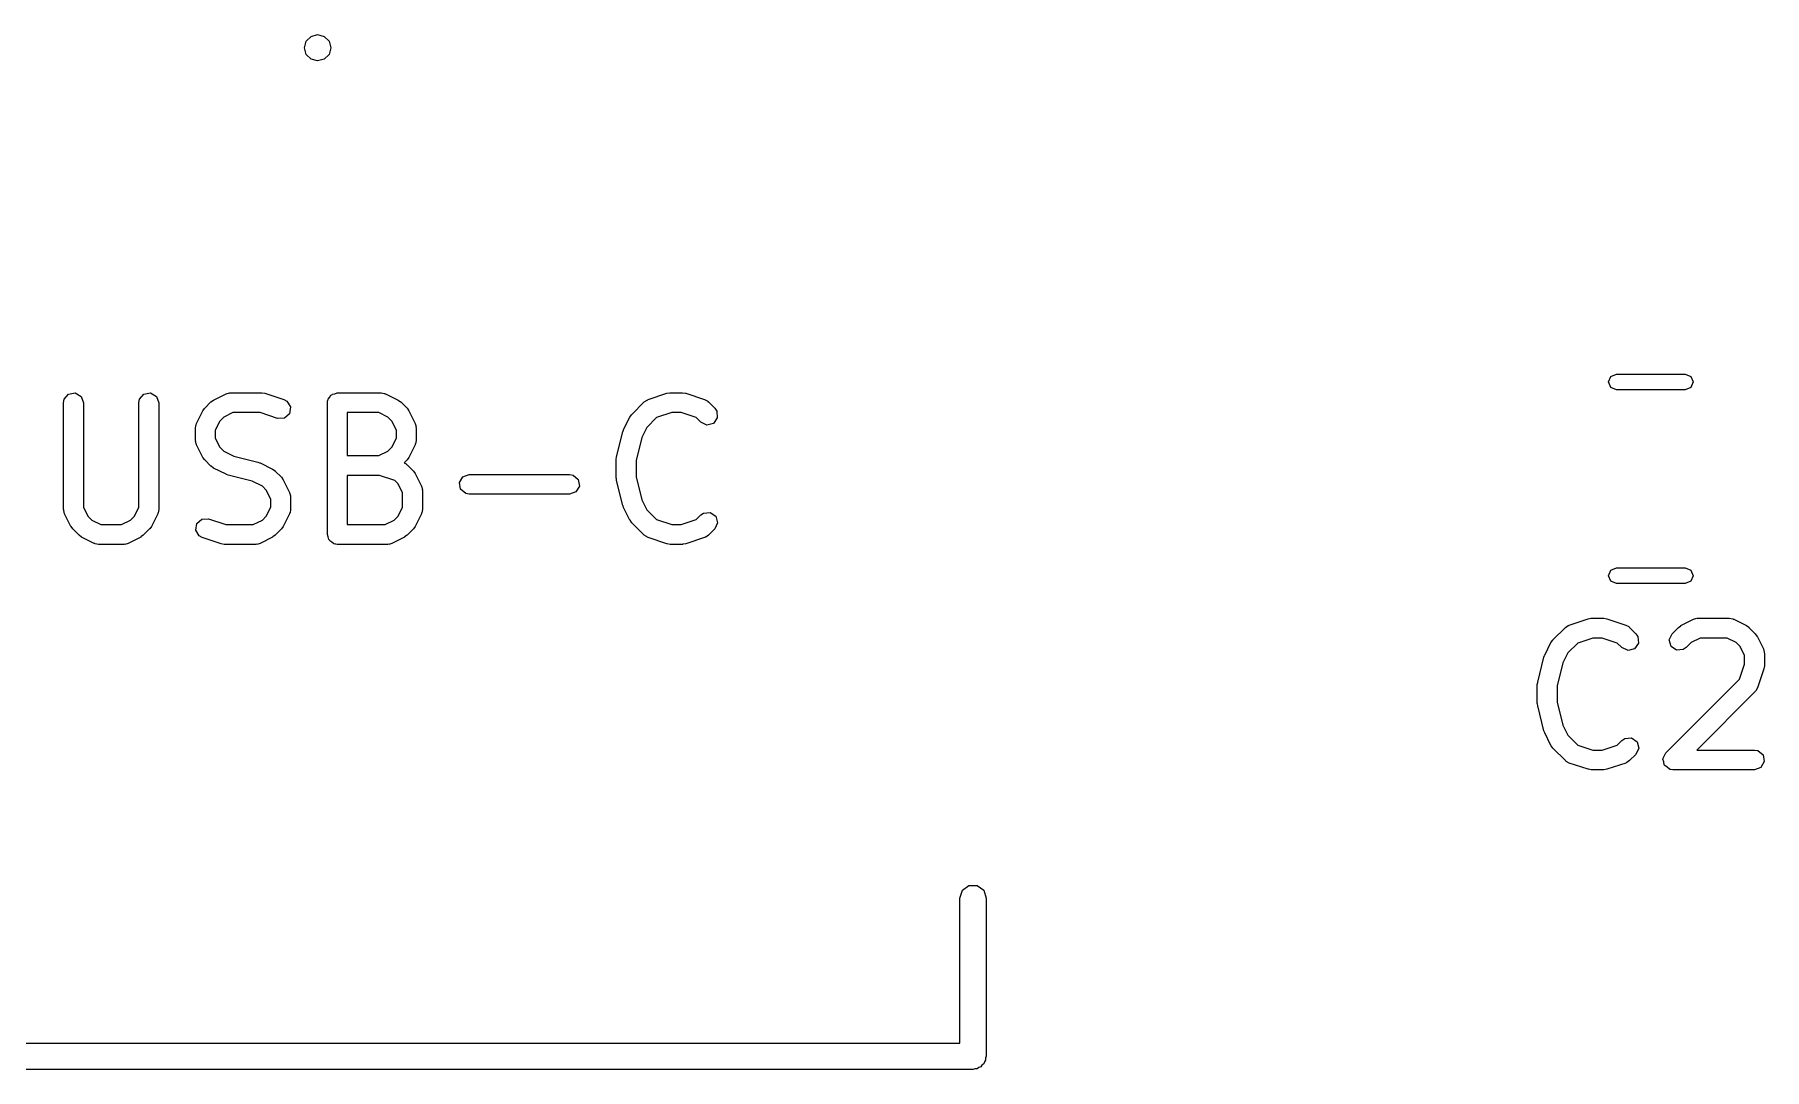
# Model space of a CAD drawing. Extents: x 89.2 to 114.3, y -90.3 to -50.9.
# Drawn here: x 98.95 to 112.07, y -90.28 to -82.43 of the extents above; entities that cross this region are included whole.
import ezdxf

# ---------------------------------------------------------------- set-up
doc = ezdxf.new("R2010")
doc.units = 0
doc.layers.add('BLACK', color=7, linetype='CONTINUOUS')

msp = doc.modelspace()

# ---------------------------------------------------------------- linework, layer by layer
at = {"layer": 'BLACK', "linetype": 'CONTINUOUS'}
for p, q in [((101, -82.53), (101.013, -82.48)), ((101.013, -82.48), (101.05, -82.4434)), ((101.05, -82.4434), (101.1, -82.43)), ((101.1, -82.43), (101.15, -82.4434)), ((101.15, -82.4434), (101.187, -82.48)), ((101.187, -82.48), (101.2, -82.53)), ((101.013, -82.58), (101, -82.53)), ((101.05, -82.6166), (101.013, -82.58)), ((101.1, -82.63), (101.05, -82.6166)), ((101.15, -82.6166), (101.1, -82.63)), ((101.187, -82.58), (101.15, -82.6166)), ((101.2, -82.53), (101.187, -82.58)), ((110.889, -85.065), (110.906, -85.0226)), ((110.906, -85.1074), (110.889, -85.065)), ((110.906, -85.0226), (110.949, -85.005)), ((110.949, -85.125), (110.906, -85.1074)), ((110.949, -85.005), (111.471, -85.005)), ((111.471, -85.125), (110.949, -85.125)), ((111.471, -85.005), (111.514, -85.0226)), ((111.514, -85.1074), (111.471, -85.125)), ((111.514, -85.0226), (111.531, -85.065)), ((111.531, -85.065), (111.514, -85.1074)), ((99.174, -85.2224), (99.1786, -85.1967)), ((99.174, -86.0319), (99.174, -85.2224)), ((99.1786, -85.1967), (99.2115, -85.1574)), ((99.2115, -85.1574), (99.2621, -85.1485)), ((99.2621, -85.1485), (99.3065, -85.1742)), ((99.3065, -85.1742), (99.324, -85.2224)), ((99.324, -85.2224), (99.324, -86.0142)), ((99.7455, -85.2224), (99.75, -85.1967)), ((99.7455, -86.0142), (99.7455, -85.2224)), ((99.75, -85.1967), (99.783, -85.1574)), ((99.783, -85.1574), (99.8335, -85.1485)), ((99.8335, -85.1485), (99.8779, -85.1742)), ((99.8779, -85.1742), (99.8955, -85.2224)), ((99.8955, -85.2224), (99.8955, -86.0319)), ((100.244, -85.2646), (100.291, -85.217)), ((100.291, -85.217), (100.31, -85.2041)), ((100.31, -85.2041), (100.311, -85.2029)), ((100.311, -85.2029), (100.406, -85.1553)), ((100.406, -85.1553), (100.431, -85.1479)), ((100.431, -85.1479), (100.435, -85.1489)), ((100.435, -85.1489), (100.44, -85.1474)), ((100.44, -85.1474), (100.678, -85.1474)), ((100.678, -85.1474), (100.7, -85.1513)), ((100.7, -85.1513), (100.701, -85.1512)), ((100.701, -85.1512), (100.844, -85.1988)), ((100.844, -85.1988), (100.867, -85.2113)), ((100.867, -85.2113), (100.894, -85.255)), ((100.894, -85.255), (100.886, -85.3057)), ((101.174, -85.2224), (101.176, -85.2126)), ((101.174, -86.2224), (101.174, -85.2224)), ((101.175, -85.2094), (101.177, -85.2065)), ((101.176, -85.2126), (101.175, -85.2094)), ((101.177, -85.2065), (101.179, -85.1967)), ((101.179, -85.1967), (101.191, -85.1818)), ((101.191, -85.1818), (101.201, -85.1649)), ((101.201, -85.1649), (101.207, -85.1626)), ((101.207, -85.1626), (101.212, -85.1574)), ((101.212, -85.1574), (101.231, -85.154)), ((101.231, -85.154), (101.249, -85.1474)), ((101.249, -85.1474), (101.582, -85.1474)), ((101.582, -85.1474), (101.608, -85.1519)), ((101.608, -85.1519), (101.611, -85.1548)), ((101.611, -85.1548), (101.616, -85.1553)), ((101.616, -85.1553), (101.711, -85.2029)), ((101.711, -85.2029), (101.729, -85.2163)), ((101.729, -85.2163), (101.731, -85.217)), ((101.731, -85.217), (101.778, -85.2646)), ((103.482, -85.3122), (103.577, -85.217)), ((103.577, -85.217), (103.598, -85.202)), ((103.598, -85.202), (103.603, -85.2016)), ((103.603, -85.2016), (103.606, -85.1988)), ((103.606, -85.1988), (103.749, -85.1512)), ((103.749, -85.1512), (103.771, -85.1479)), ((103.771, -85.1479), (103.773, -85.1474)), ((103.773, -85.1474), (103.868, -85.1474)), ((103.868, -85.1474), (103.89, -85.1513)), ((103.89, -85.1513), (103.892, -85.1512)), ((103.892, -85.1512), (104.035, -85.1988)), ((104.035, -85.1988), (104.058, -85.2113)), ((104.058, -85.2113), (104.06, -85.2151)), ((104.06, -85.2151), (104.064, -85.217)), ((104.064, -85.217), (104.112, -85.2646)), ((100.174, -85.4129), (100.179, -85.3872)), ((100.179, -85.3872), (100.181, -85.3838)), ((100.181, -85.3838), (100.182, -85.3793)), ((100.182, -85.3793), (100.23, -85.2841)), ((100.23, -85.2841), (100.243, -85.2661)), ((100.243, -85.2661), (100.244, -85.2646)), ((100.358, -85.362), (100.324, -85.4306)), ((100.389, -85.3316), (100.358, -85.362)), ((100.457, -85.2974), (100.389, -85.3316)), ((100.665, -85.2974), (100.457, -85.2974)), ((100.797, -85.3412), (100.665, -85.2974)), ((100.848, -85.3397), (100.797, -85.3412)), ((100.886, -85.3057), (100.848, -85.3397)), ((101.324, -85.2974), (101.324, -85.6236)), ((101.565, -85.2974), (101.324, -85.2974)), ((101.633, -85.3316), (101.565, -85.2974)), ((101.664, -85.362), (101.633, -85.3316)), ((101.698, -85.4306), (101.664, -85.362)), ((101.778, -85.2646), (101.791, -85.283)), ((101.791, -85.283), (101.792, -85.2841)), ((101.792, -85.2841), (101.84, -85.3793)), ((101.84, -85.3793), (101.847, -85.4043)), ((103.42, -85.4269), (103.468, -85.3317)), ((103.468, -85.3317), (103.481, -85.3137)), ((103.481, -85.3137), (103.482, -85.3122)), ((103.671, -85.3356), (103.596, -85.4097)), ((103.785, -85.2974), (103.671, -85.3356)), ((103.856, -85.2974), (103.785, -85.2974)), ((103.97, -85.3356), (103.856, -85.2974)), ((104.006, -85.3707), (103.97, -85.3356)), ((104.052, -85.3923), (104.006, -85.3707)), ((104.102, -85.3791), (104.052, -85.3923)), ((104.131, -85.337), (104.102, -85.3791)), ((104.112, -85.2646), (104.127, -85.2859)), ((104.127, -85.2859), (104.131, -85.337)), ((100.174, -85.5081), (100.174, -85.4129)), ((100.176, -85.5123), (100.174, -85.5081)), ((100.175, -85.5167), (100.176, -85.5123)), ((100.182, -85.5416), (100.175, -85.5167)), ((100.324, -85.4306), (100.324, -85.4904)), ((100.324, -85.4904), (100.358, -85.5589)), ((101.664, -85.5589), (101.698, -85.4904)), ((101.698, -85.4904), (101.698, -85.4306)), ((101.848, -85.5081), (101.843, -85.5337)), ((101.847, -85.4043), (101.846, -85.4086)), ((101.846, -85.4086), (101.848, -85.4129)), ((101.848, -85.4129), (101.848, -85.5081)), ((103.367, -85.6328), (103.414, -85.4423)), ((103.414, -85.4423), (103.42, -85.4305)), ((103.42, -85.4305), (103.42, -85.4269)), ((103.558, -85.4867), (103.515, -85.6602)), ((103.596, -85.4097), (103.558, -85.4867)), ((100.23, -85.6369), (100.182, -85.5416)), ((100.231, -85.638), (100.23, -85.6369)), ((100.244, -85.6564), (100.231, -85.638)), ((100.358, -85.5589), (100.389, -85.5893)), ((100.389, -85.5893), (100.466, -85.6278)), ((100.466, -85.6278), (100.648, -85.6734)), ((101.324, -85.6236), (101.565, -85.6236)), ((101.565, -85.6236), (101.633, -85.5893)), ((101.633, -85.5893), (101.664, -85.5589)), ((101.792, -85.6369), (101.779, -85.6549)), ((101.84, -85.5416), (101.792, -85.6369)), ((101.843, -85.5337), (101.84, -85.5372)), ((101.84, -85.5372), (101.84, -85.5416)), ((103.365, -85.651), (103.367, -85.6362)), ((103.365, -85.7938), (103.365, -85.651)), ((103.367, -85.6362), (103.367, -85.6328)), ((100.291, -85.704), (100.244, -85.6564)), ((100.293, -85.7047), (100.291, -85.704)), ((100.311, -85.718), (100.293, -85.7047)), ((100.406, -85.7657), (100.311, -85.718)), ((100.41, -85.7661), (100.406, -85.7657)), ((100.421, -85.7713), (100.41, -85.7661)), ((100.604, -85.817), (100.421, -85.7713)), ((100.648, -85.6734), (100.66, -85.6787)), ((100.66, -85.6787), (100.664, -85.6791)), ((100.664, -85.6791), (100.759, -85.7267)), ((100.759, -85.7267), (100.777, -85.7401)), ((100.777, -85.7401), (100.778, -85.7408)), ((100.778, -85.7408), (100.826, -85.7884)), ((101.324, -85.7736), (101.324, -86.1474)), ((101.57, -85.7736), (101.324, -85.7736)), ((101.685, -85.8117), (101.57, -85.7736)), ((101.778, -85.6564), (101.756, -85.6788)), ((101.756, -85.6788), (101.772, -85.6874)), ((101.772, -85.6874), (101.774, -85.6913)), ((101.774, -85.6913), (101.778, -85.6932)), ((101.779, -85.6549), (101.778, -85.6564)), ((101.778, -85.6932), (101.826, -85.7408)), ((101.826, -85.7408), (101.839, -85.7591)), ((101.839, -85.7591), (101.84, -85.7603)), ((101.84, -85.7603), (101.888, -85.8555)), ((102.175, -85.8284), (102.201, -85.784)), ((102.201, -85.784), (102.249, -85.7664)), ((102.249, -85.7664), (103.011, -85.7664)), ((103.011, -85.7664), (103.037, -85.771)), ((103.037, -85.771), (103.076, -85.8039)), ((103.515, -85.6602), (103.515, -85.7846)), ((103.515, -85.7846), (103.558, -85.9581)), ((100.681, -85.8554), (100.604, -85.817)), ((100.711, -85.8859), (100.681, -85.8554)), ((100.745, -85.9544), (100.711, -85.8859)), ((100.826, -85.7884), (100.839, -85.8068)), ((100.839, -85.8068), (100.84, -85.8079)), ((100.84, -85.8079), (100.888, -85.9031)), ((100.888, -85.9031), (100.895, -85.9281)), ((101.711, -85.8382), (101.685, -85.8117)), ((101.745, -85.9068), (101.711, -85.8382)), ((101.745, -86.0142), (101.745, -85.9068)), ((101.888, -85.8555), (101.895, -85.8805)), ((101.895, -85.8805), (101.894, -85.8848)), ((101.894, -85.8848), (101.895, -85.889)), ((101.895, -85.889), (101.895, -86.0319)), ((102.184, -85.8789), (102.175, -85.8284)), ((102.223, -85.9119), (102.184, -85.8789)), ((102.249, -85.9164), (102.223, -85.9119)), ((103.059, -85.8989), (103.011, -85.9164)), ((103.085, -85.8545), (103.059, -85.8989)), ((103.076, -85.8039), (103.085, -85.8545)), ((103.366, -85.7971), (103.365, -85.7938)), ((103.367, -85.812), (103.366, -85.7971)), ((103.414, -86.0025), (103.367, -85.812)), ((99.1756, -86.0361), (99.174, -86.0319)), ((99.1745, -86.0405), (99.1756, -86.0361)), ((99.182, -86.0654), (99.1745, -86.0405)), ((99.324, -86.0142), (99.3583, -86.0827)), ((99.7112, -86.0827), (99.7455, -86.0142)), ((99.8955, -86.0319), (99.891, -86.0576)), ((100.711, -86.0827), (100.745, -86.0142)), ((100.745, -86.0142), (100.745, -85.9544)), ((100.895, -86.0319), (100.891, -86.0576)), ((100.895, -85.9281), (100.894, -85.9325)), ((100.894, -85.9325), (100.895, -85.9367)), ((100.895, -85.9367), (100.895, -86.0319)), ((101.711, -86.0827), (101.745, -86.0142)), ((101.895, -86.0319), (101.891, -86.0576)), ((103.011, -85.9164), (102.249, -85.9164)), ((103.416, -86.0054), (103.414, -86.0025)), ((103.42, -86.0178), (103.416, -86.0054)), ((103.468, -86.1131), (103.42, -86.0178)), ((103.558, -85.9581), (103.596, -86.0351)), ((103.596, -86.0351), (103.671, -86.1092)), ((99.2296, -86.1607), (99.182, -86.0654)), ((99.2308, -86.1618), (99.2296, -86.1607)), ((99.2436, -86.1802), (99.2308, -86.1618)), ((99.3583, -86.0827), (99.3887, -86.1131)), ((99.3887, -86.1131), (99.4572, -86.1474)), ((99.4572, -86.1474), (99.6123, -86.1474)), ((99.6123, -86.1474), (99.6808, -86.1131)), ((99.6808, -86.1131), (99.7112, -86.0827)), ((99.8399, -86.1607), (99.8266, -86.1787)), ((99.8876, -86.0654), (99.8399, -86.1607)), ((99.8881, -86.061), (99.8876, -86.0654)), ((99.891, -86.0576), (99.8881, -86.061)), ((100.176, -86.1898), (100.183, -86.139)), ((100.183, -86.139), (100.221, -86.105)), ((100.221, -86.105), (100.273, -86.1036)), ((100.273, -86.1036), (100.404, -86.1474)), ((100.404, -86.1474), (100.612, -86.1474)), ((100.612, -86.1474), (100.681, -86.1131)), ((100.681, -86.1131), (100.711, -86.0827)), ((100.84, -86.1607), (100.827, -86.1787)), ((100.888, -86.0654), (100.84, -86.1607)), ((100.891, -86.0576), (100.888, -86.061)), ((100.888, -86.061), (100.888, -86.0654)), ((101.324, -86.1474), (101.612, -86.1474)), ((101.612, -86.1474), (101.681, -86.1131)), ((101.681, -86.1131), (101.711, -86.0827)), ((101.84, -86.1607), (101.827, -86.1787)), ((101.888, -86.0654), (101.84, -86.1607)), ((101.891, -86.0576), (101.888, -86.061)), ((101.888, -86.061), (101.888, -86.0654)), ((103.469, -86.1142), (103.468, -86.1131)), ((103.482, -86.1326), (103.469, -86.1142)), ((103.577, -86.2278), (103.482, -86.1326)), ((103.671, -86.1092), (103.785, -86.1474)), ((103.785, -86.1474), (103.856, -86.1474)), ((103.856, -86.1474), (103.97, -86.1092)), ((103.97, -86.1092), (104.006, -86.0741)), ((104.006, -86.0741), (104.027, -86.0592)), ((104.027, -86.0592), (104.078, -86.0547)), ((104.078, -86.0547), (104.12, -86.0841)), ((104.133, -86.1337), (104.112, -86.1802)), ((104.12, -86.0841), (104.133, -86.1337)), ((99.2913, -86.2278), (99.2436, -86.1802)), ((99.2927, -86.2285), (99.2913, -86.2278)), ((99.3107, -86.2418), (99.2927, -86.2285)), ((99.406, -86.2895), (99.3107, -86.2418)), ((99.4104, -86.29), (99.406, -86.2895)), ((99.4139, -86.2929), (99.4104, -86.29)), ((99.4395, -86.2974), (99.4139, -86.2929)), ((99.63, -86.2974), (99.4395, -86.2974)), ((99.6342, -86.2958), (99.63, -86.2974)), ((99.6386, -86.2969), (99.6342, -86.2958)), ((99.6635, -86.2895), (99.6386, -86.2969)), ((99.7588, -86.2418), (99.6635, -86.2895)), ((99.7599, -86.2407), (99.7588, -86.2418)), ((99.7783, -86.2278), (99.7599, -86.2407)), ((99.8259, -86.1802), (99.7783, -86.2278)), ((99.8266, -86.1787), (99.8259, -86.1802)), ((100.202, -86.2335), (100.176, -86.1898)), ((100.225, -86.2459), (100.202, -86.2335)), ((100.368, -86.2935), (100.225, -86.2459)), ((100.37, -86.2935), (100.368, -86.2935)), ((100.392, -86.2974), (100.37, -86.2935)), ((100.63, -86.2974), (100.392, -86.2974)), ((100.634, -86.2958), (100.63, -86.2974)), ((100.639, -86.2969), (100.634, -86.2958)), ((100.664, -86.2895), (100.639, -86.2969)), ((100.759, -86.2418), (100.664, -86.2895)), ((100.76, -86.2407), (100.759, -86.2418)), ((100.778, -86.2278), (100.76, -86.2407)), ((100.826, -86.1802), (100.778, -86.2278)), ((100.827, -86.1787), (100.826, -86.1802)), ((101.181, -86.2407), (101.174, -86.2224)), ((101.184, -86.2599), (101.181, -86.2407)), ((101.189, -86.2642), (101.184, -86.2599)), ((101.192, -86.2706), (101.189, -86.2642)), ((101.208, -86.2803), (101.192, -86.2706)), ((101.223, -86.2929), (101.208, -86.2803)), ((101.233, -86.2946), (101.223, -86.2929)), ((101.236, -86.2962), (101.233, -86.2946)), ((101.239, -86.2957), (101.236, -86.2962)), ((101.249, -86.2974), (101.239, -86.2957)), ((101.63, -86.2974), (101.249, -86.2974)), ((101.634, -86.2958), (101.63, -86.2974)), ((101.639, -86.2969), (101.634, -86.2958)), ((101.664, -86.2895), (101.639, -86.2969)), ((101.759, -86.2418), (101.664, -86.2895)), ((101.76, -86.2407), (101.759, -86.2418)), ((101.778, -86.2278), (101.76, -86.2407)), ((101.826, -86.1802), (101.778, -86.2278)), ((101.827, -86.1787), (101.826, -86.1802)), ((103.581, -86.2297), (103.577, -86.2278)), ((103.583, -86.2335), (103.581, -86.2297)), ((103.606, -86.2459), (103.583, -86.2335)), ((103.749, -86.2935), (103.606, -86.2459)), ((103.751, -86.2935), (103.749, -86.2935)), ((103.773, -86.2974), (103.751, -86.2935)), ((103.868, -86.2974), (103.773, -86.2974)), ((103.87, -86.2968), (103.868, -86.2974)), ((103.892, -86.2935), (103.87, -86.2968)), ((104.035, -86.2459), (103.892, -86.2935)), ((104.038, -86.2431), (104.035, -86.2459)), ((104.043, -86.2427), (104.038, -86.2431)), ((104.064, -86.2278), (104.043, -86.2427)), ((104.112, -86.1802), (104.064, -86.2278)), ((110.889, -86.535), (110.906, -86.4926)), ((110.906, -86.5774), (110.889, -86.535)), ((110.906, -86.4926), (110.949, -86.475)), ((110.949, -86.475), (111.471, -86.475)), ((111.471, -86.475), (111.514, -86.4926)), ((111.514, -86.4926), (111.531, -86.535)), ((111.531, -86.535), (111.514, -86.5774)), ((110.949, -86.595), (110.906, -86.5774)), ((111.471, -86.595), (110.949, -86.595)), ((111.514, -86.5774), (111.471, -86.595)), ((110.466, -87.0222), (110.562, -86.927)), ((110.562, -86.927), (110.583, -86.912)), ((110.583, -86.912), (110.588, -86.9116)), ((110.588, -86.9116), (110.591, -86.9088)), ((110.591, -86.9088), (110.734, -86.8612)), ((110.734, -86.8612), (110.756, -86.8579)), ((110.756, -86.8579), (110.758, -86.8574)), ((110.758, -86.8574), (110.853, -86.8574)), ((110.853, -86.8574), (110.875, -86.8613)), ((110.875, -86.8613), (110.877, -86.8612)), ((110.877, -86.8612), (111.019, -86.9088)), ((111.019, -86.9088), (111.042, -86.9213)), ((111.042, -86.9213), (111.045, -86.9251)), ((111.045, -86.9251), (111.049, -86.927)), ((111.049, -86.927), (111.096, -86.9746)), ((111.371, -86.9746), (111.419, -86.927)), ((111.419, -86.927), (111.437, -86.9141)), ((111.437, -86.9141), (111.438, -86.9129)), ((111.438, -86.9129), (111.534, -86.8653)), ((111.534, -86.8653), (111.559, -86.8579)), ((111.559, -86.8579), (111.563, -86.8589)), ((111.563, -86.8589), (111.567, -86.8574)), ((111.567, -86.8574), (111.805, -86.8574)), ((111.805, -86.8574), (111.831, -86.8619)), ((111.831, -86.8619), (111.834, -86.8648)), ((111.834, -86.8648), (111.839, -86.8653)), ((111.839, -86.8653), (111.934, -86.9129)), ((111.934, -86.9129), (111.952, -86.9263)), ((111.952, -86.9263), (111.954, -86.927)), ((111.954, -86.927), (112.001, -86.9746)), ((110.405, -87.1369), (110.452, -87.0417)), ((110.452, -87.0417), (110.466, -87.0237)), ((110.466, -87.0237), (110.466, -87.0222)), ((110.655, -87.0456), (110.581, -87.1197)), ((110.77, -87.0074), (110.655, -87.0456)), ((110.841, -87.0074), (110.77, -87.0074)), ((110.955, -87.0456), (110.841, -87.0074)), ((110.99, -87.0807), (110.955, -87.0456)), ((111.037, -87.1023), (110.99, -87.0807)), ((111.086, -87.0891), (111.037, -87.1023)), ((111.116, -87.047), (111.086, -87.0891)), ((111.096, -86.9746), (111.111, -86.9959)), ((111.111, -86.9959), (111.116, -87.047)), ((111.35, -87.0211), (111.371, -86.9746)), ((111.363, -87.0706), (111.35, -87.0211)), ((111.405, -87.1001), (111.363, -87.0706)), ((111.456, -87.0956), (111.405, -87.1001)), ((111.477, -87.0807), (111.456, -87.0956)), ((111.516, -87.0416), (111.477, -87.0807)), ((111.585, -87.0074), (111.516, -87.0416)), ((111.788, -87.0074), (111.585, -87.0074)), ((111.856, -87.0416), (111.788, -87.0074)), ((111.886, -87.072), (111.856, -87.0416)), ((111.921, -87.1406), (111.886, -87.072)), ((112.001, -86.9746), (112.014, -86.993)), ((112.014, -86.993), (112.015, -86.9941)), ((112.015, -86.9941), (112.063, -87.0893)), ((112.063, -87.0893), (112.07, -87.1143)), ((110.352, -87.3428), (110.399, -87.1523)), ((110.399, -87.1523), (110.404, -87.1405)), ((110.404, -87.1405), (110.405, -87.1369)), ((110.543, -87.1967), (110.499, -87.3702)), ((110.581, -87.1197), (110.543, -87.1967)), ((111.883, -87.3204), (111.921, -87.2059)), ((111.921, -87.2059), (111.921, -87.1406)), ((112.071, -87.2181), (112.067, -87.2402)), ((112.07, -87.1143), (112.069, -87.1186)), ((112.069, -87.1186), (112.071, -87.1229)), ((112.071, -87.1229), (112.071, -87.2181)), ((110.349, -87.361), (110.352, -87.3462)), ((110.352, -87.3462), (110.352, -87.3428)), ((111.324, -87.8793), (111.883, -87.3204)), ((112.067, -87.2418), (112.019, -87.3847)), ((112.067, -87.2402), (112.067, -87.2418)), ((110.349, -87.5038), (110.349, -87.361)), ((110.499, -87.3702), (110.499, -87.4946)), ((112.001, -87.414), (111.558, -87.8574)), ((112.003, -87.4099), (112.001, -87.414)), ((112.007, -87.4076), (112.003, -87.4099)), ((112.019, -87.3847), (112.007, -87.4076)), ((110.35, -87.5071), (110.349, -87.5038)), ((110.352, -87.522), (110.35, -87.5071)), ((110.399, -87.7125), (110.352, -87.522)), ((110.499, -87.4946), (110.543, -87.6681)), ((110.401, -87.7154), (110.399, -87.7125)), ((110.405, -87.7278), (110.401, -87.7154)), ((110.452, -87.8231), (110.405, -87.7278)), ((110.543, -87.6681), (110.581, -87.7451)), ((110.581, -87.7451), (110.655, -87.8192)), ((110.454, -87.8242), (110.452, -87.8231)), ((110.466, -87.8426), (110.454, -87.8242)), ((110.562, -87.9378), (110.466, -87.8426)), ((110.655, -87.8192), (110.77, -87.8574)), ((110.77, -87.8574), (110.841, -87.8574)), ((110.841, -87.8574), (110.955, -87.8192)), ((110.955, -87.8192), (110.99, -87.7841)), ((110.99, -87.7841), (111.012, -87.7692)), ((111.012, -87.7692), (111.063, -87.7647)), ((111.063, -87.7647), (111.105, -87.7941)), ((111.118, -87.8437), (111.096, -87.8902)), ((111.105, -87.7941), (111.118, -87.8437)), ((111.314, -87.8998), (111.324, -87.8793)), ((111.558, -87.8574), (111.996, -87.8574)), ((111.996, -87.8574), (112.021, -87.8619)), ((112.021, -87.8619), (112.061, -87.8949)), ((110.566, -87.9397), (110.562, -87.9378)), ((110.568, -87.9435), (110.566, -87.9397)), ((110.591, -87.9559), (110.568, -87.9435)), ((110.734, -88.0035), (110.591, -87.9559)), ((110.736, -88.0035), (110.734, -88.0035)), ((110.758, -88.0074), (110.736, -88.0035)), ((110.853, -88.0074), (110.758, -88.0074)), ((110.854, -88.0068), (110.853, -88.0074)), ((110.877, -88.0035), (110.854, -88.0068)), ((111.019, -87.9559), (110.877, -88.0035)), ((111.023, -87.9531), (111.019, -87.9559)), ((111.027, -87.9527), (111.023, -87.9531)), ((111.049, -87.9378), (111.027, -87.9527)), ((111.096, -87.8902), (111.049, -87.9378)), ((111.302, -87.9258), (111.303, -87.9227)), ((111.308, -87.9476), (111.302, -87.9258)), ((111.303, -87.9194), (111.314, -87.8998)), ((111.303, -87.9227), (111.303, -87.9194)), ((111.312, -87.9699), (111.308, -87.9476)), ((111.314, -87.9721), (111.312, -87.9699)), ((111.315, -87.9754), (111.314, -87.9721)), ((111.334, -87.9883), (111.315, -87.9754)), ((111.351, -88.0029), (111.334, -87.9883)), ((111.356, -88.0037), (111.351, -88.0029)), ((111.357, -88.0048), (111.356, -88.0037)), ((111.361, -88.0045), (111.357, -88.0048)), ((111.377, -88.0074), (111.361, -88.0045)), ((111.996, -88.0074), (111.377, -88.0074)), ((112.044, -87.9898), (111.996, -88.0074)), ((112.07, -87.9454), (112.044, -87.9898)), ((112.061, -87.8949), (112.07, -87.9454)), ((105.97, -88.98), (105.989, -88.9212)), ((105.989, -88.9212), (106.039, -88.8849)), ((106.039, -88.8849), (106.101, -88.8849)), ((106.101, -88.8849), (106.151, -88.9212)), ((106.151, -88.9212), (106.17, -88.98)), ((105.97, -90.08), (105.97, -88.98)), ((106.17, -88.98), (106.17, -90.18)), ((97.23, -90.08), (105.97, -90.08)), ((106.151, -90.2388), (106.138, -90.2481)), ((106.156, -90.2237), (106.151, -90.2388)), ((106.165, -90.2109), (106.156, -90.2237)), ((106.17, -90.18), (106.165, -90.1951)), ((106.165, -90.1951), (106.165, -90.2109)), ((106.07, -90.28), (97.13, -90.28)), ((106.085, -90.2751), (106.07, -90.28)), ((106.101, -90.2751), (106.085, -90.2751)), ((106.114, -90.2658), (106.101, -90.2751)), ((106.129, -90.2609), (106.114, -90.2658)), ((106.138, -90.2481), (106.129, -90.2609))]:
    msp.add_line(p, q, dxfattribs=at)

doc.saveas('drawing.dxf')
